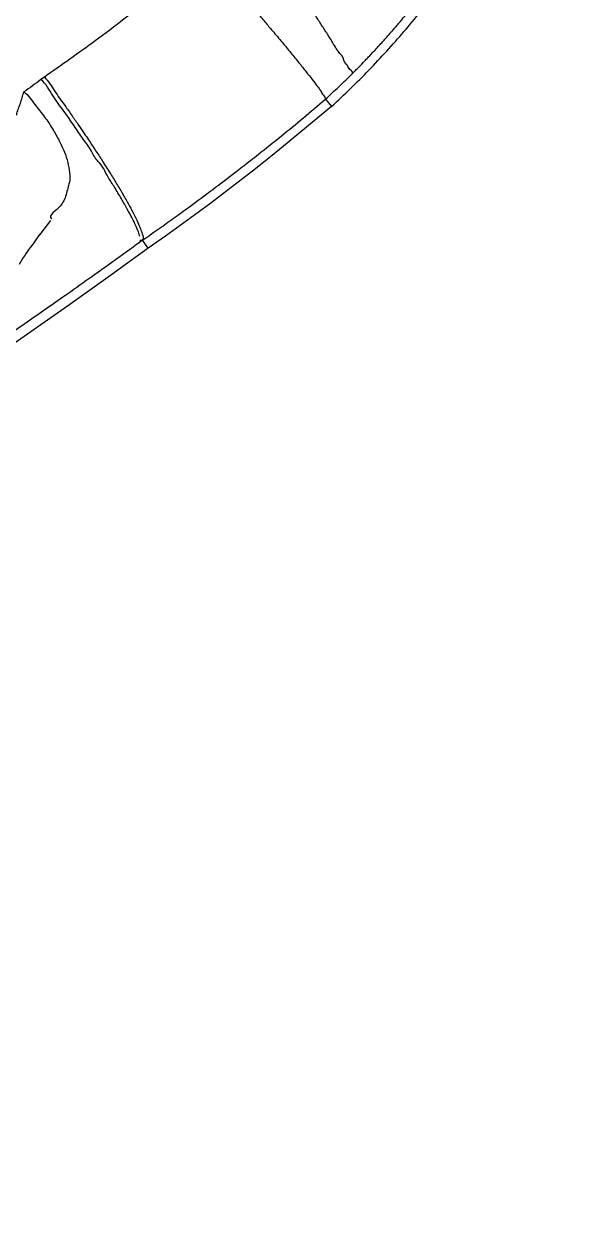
# Model space of a CAD drawing. Header units: millimetres. Extents: x 1145859089 to 1147511753, y -1047484727 to -1047247487.
# Drawn here: x 1146328680.7 to 1146328740.4, y -1047439580.3 to -1047439451 of the extents above; entities that cross this region are included whole.
import ezdxf
from ezdxf.xclip import XClip

# ---------------------------------------------------------------- set-up
doc = ezdxf.new("R2010")
doc.units = ezdxf.units.MM
doc.header["$LTSCALE"] = 100
doc.header["$MEASUREMENT"] = 0
doc.header["$XCLIPFRAME"] = 2
doc.linetypes.add('CENTERX2', pattern=[4, 2.5, -0.5, 0.5, -0.5])
doc.layers.get('0').update_dxf_attribs({"linetype": 'CONTINUOUS'})
for name, color, linetype in [('L-지중매입', 3, 'CENTERX2'), ('XREF', 135, 'CONTINUOUS'), ('단지배치도$0$W240910', 135, 'CONTINUOUS')]:
    doc.layers.add(name, color=color, linetype=linetype)

# ---------------------------------------------------------------- blocks, each defined once
blk = doc.blocks.new('단지배치도$0$zw$9902')
at = {"layer": '단지배치도$0$W240910', "linetype": 'ByBlock', "ltscale": 20}
for p, q in [((60009.26, -68087.45), (60008.88, -68087.72)), ((60039.53, -68089.84), (60040.2, -68090.6)), ((60040.2, -68090.6), (60033.97, -68095.75)), ((60033.97, -68095.75), (60031.68, -68097.57)), ((60031.68, -68097.57), (60029.36, -68099.36)), ((60029.36, -68099.36), (60027.03, -68101.13)), ((60027.03, -68101.13), (60024.67, -68102.86)), ((60009.9, -68102.89), (60008.75, -68104.41)), ((60024.67, -68102.86), (60022.29, -68104.57)), ((60022.29, -68104.57), (60020.43, -68105.88)), ((60020.43, -68105.88), (60016.39, -68108.81)), ((60019.82, -68105.01), (60019.58, -68105.18)), ((60020.44, -68105.88), (60019.82, -68105.01)), ((60020.44, -68105.88), (60020.44, -68105.88)), ((60016.39, -68108.81), (60011.74, -68112.13)), ((60011.74, -68112.13), (60007.07, -68115.41)), ((60007.07, -68115.41), (60002.38, -68118.66))]:
    blk.add_line(p, q, dxfattribs=at)
at = {"layer": '단지배치도$0$W240910'}
for radius in [11431.38, 11931.38]:
    blk.add_arc((57394.29, -57699.4), radius, 251.62775, 321.418131, dxfattribs=at)
at = {"layer": '단지배치도$0$W240910', "linetype": 'ByBlock', "ltscale": 20}
for centre, radius, start, end in [((59587.93, -67508.65), 736.32, 305.59653, 305.88884), ((59588.44, -67509.36), 735.45, 305.39005, 305.59651), ((59588.55, -67509.51), 735.26, 305.14106, 305.38996), ((59590.63, -67512.47), 731.65, 303.96108, 305.14174)]:
    blk.add_arc(centre, radius, start, end, dxfattribs=at)
for points, start_tangent, end_tangent in [([(60042.44, -68087.06), (60042.7, -68086.8), (60043.02, -68086.48), (60043.6, -68085.89), (60043.94, -68085.53), (60044.27, -68085.19), (60044.58, -68084.85), (60044.88, -68084.53), (60045.34, -68084.03), (60045.69, -68083.65), (60046.03, -68083.27), (60046.51, -68082.72), (60046.75, -68082.45), (60047.05, -68082.1), (60047.41, -68081.69), (60048.09, -68080.87), (60048.67, -68080.17), (60049.21, -68079.5), (60049.65, -68078.95), (60050.03, -68078.46), (60050.26, -68078.15), (60050.49, -68077.85), (60050.72, -68077.54), (60050.95, -68077.24), (60051.18, -68076.93), (60051.41, -68076.63), (60051.63, -68076.32), (60053.3, -68073.94), (60055.11, -68071.18), (60056.82, -68068.34)], (0.709183, 0.705025), (0.497608, 0.867402)), ([(60040.14, -68083.44), (60039.51, -68082.45), (60038.88, -68081.47), (60038.26, -68080.48), (60037.74, -68079.67), (60037.37, -68079.09), (60036.98, -68078.48), (60036.75, -68078.11), (60036.46, -68077.66), (60036.12, -68077.12), (60035.75, -68076.54), (60035.2, -68075.67), (60034.76, -68074.98), (60034.33, -68074.31), (60033.95, -68073.71), (60033.6, -68073.16), (60033.29, -68072.68), (60032.79, -68071.89), (60032.14, -68070.87), (60031.74, -68070.23), (60031.44, -68069.77), (60031.17, -68069.35)], (-0.534991, 0.844858), (-0.524957, 0.851129)), ([(60040.2, -68090.6), (60044.22, -68086.69), (60047.99, -68082.55), (60051.5, -68078.18), (60054.73, -68073.6), (60056.91, -68070.13)], (0.739097, 0.673599), (0.512693, 0.858572)), ([(60026.56, -68074.09), (60020.94, -68078.75), (60014.72, -68083.55), (60009.26, -68087.45)], (-0.753935, -0.656949), (-0.813176, -0.582018)), ([(60026.56, -68074.09), (60027.91, -68075.62), (60029.2, -68077.09), (60030.42, -68078.48), (60031.26, -68079.45), (60032.13, -68080.47), (60033, -68081.49), (60033.83, -68082.47), (60034.87, -68083.7), (60035.8, -68084.83), (60036.68, -68085.9), (60037.45, -68086.87), (60038.11, -68087.71), (60038.64, -68088.41)], (0.626132, -0.779717), (0.605797, -0.795619)), ([(60041.53, -68085.63), (60040.91, -68084.66), (60040.14, -68083.44)], (-0.186812, 0.982396), (-0.53754, 0.843238)), ([(60042.44, -68087.06), (60042.18, -68086.64), (60041.9, -68086.21), (60041.53, -68085.63)], (0.588235, 0.80869), (-0.186812, 0.982396)), ([(60008.88, -68087.72), (60007.97, -68088.39), (60007.05, -68089.05)], (-0.800638, -0.599149), (-0.808856, -0.588007)), ([(60015.04, -68096.53), (60014.31, -68095.42), (60013.44, -68094.13), (60012.45, -68092.69), (60011.35, -68091.12), (60010.15, -68089.44), (60008.88, -68087.72)], (-0.730342, 0.683081), (-0.781207, 0.624272)), ([(60009.26, -68087.45), (60010.34, -68088.94), (60011.45, -68090.5), (60012.24, -68091.62), (60012.94, -68092.64), (60013.55, -68093.54), (60013.99, -68094.19), (60014.41, -68094.82), (60014.81, -68095.43), (60015.2, -68096.02), (60015.56, -68096.59), (60016.4, -68097.91), (60017.11, -68099.08), (60017.47, -68099.68), (60017.81, -68100.26), (60018.13, -68100.82), (60018.42, -68101.34), (60018.93, -68102.3), (60019.33, -68103.13), (60019.61, -68103.8), (60019.8, -68104.35), (60019.82, -68105.01)], (0.707895, -0.706318), (-0.553753, -0.832681)), ([(60039.53, -68089.84), (60040.27, -68089.15), (60041, -68088.46), (60042.44, -68087.06)], (0.739202, 0.673484), (0.708558, 0.705652)), ([(60006.28, -68091.54), (60006.66, -68090.29), (60007.05, -68089.05)], (0.061192, 0.998126), (0.355983, 0.934492)), ([(60007.05, -68089.05), (60008.22, -68090.39), (60009.27, -68091.75), (60010.13, -68093.03), (60010.84, -68094.3), (60011.41, -68095.53), (60011.77, -68096.64), (60011.96, -68097.72), (60011.94, -68098.77)], (0.807847, -0.589392), (-0.27474, -0.961519)), ([(60038.64, -68088.41), (60039.03, -68088.96), (60039.31, -68089.38), (60039.53, -68089.84)], (0.605797, -0.795619), (-0.139028, -0.990289)), ([(60029.87, -68097.66), (60030.56, -68097.13), (60032.32, -68095.75), (60034.75, -68093.81), (60039.53, -68089.84)], (0.792548, 0.609809), (0.760771, 0.64902)), ([(60016.8, -68099.31), (60016.13, -68098.23), (60015.04, -68096.53)], (-0.521691, 0.853135), (-0.730342, 0.683081)), ([(60019.82, -68105.01), (60022.36, -68103.23), (60023.99, -68102.06), (60024.88, -68101.41), (60029.87, -68097.66)], (0.821914, 0.569611), (0.792086, 0.610409)), ([(60011.94, -68098.77), (60011.59, -68100.11), (60010.94, -68101.36)], (-0.27474, -0.961519), (-0.670358, -0.742038)), ([(60018.18, -68101.67), (60017.55, -68100.55), (60016.8, -68099.31)], (-0.484462, 0.874812), (-0.521691, 0.853134)), ([(60010.94, -68101.36), (60010.02, -68102.72)], (-0.670358, -0.742038), (0.806466, -0.591281)), ([(60019.11, -68103.47), (60018.71, -68102.64), (60018.18, -68101.67)], (-0.417521, 0.908667), (-0.484462, 0.874812)), ([(60008.75, -68104.41), (60008.4, -68104.87), (60007.74, -68105.77)], (0.42219, 0.906508), (-0.61826, -0.785973)), ([(60019.55, -68104.63), (60019.39, -68104.13), (60019.11, -68103.47)], (-0.255242, 0.966877), (-0.413539, 0.910486)), ([(60019.58, -68105.18), (60019.55, -68104.63)], (0.540019, 0.841653), (-0.268574, 0.963259)), ([(60007.74, -68105.77), (60007.14, -68106.66), (60006.55, -68107.64)], (-0.61826, -0.785973), (-0.39965, -0.916668))]:
    blk.add_spline(points, degree=3, dxfattribs=dict(at, start_tangent=start_tangent, end_tangent=end_tangent))
blk = doc.blocks.new('단지배치도')
blk.add_blockref('단지배치도$0$zw$9902', (141034.19, 142437.16))

msp = doc.modelspace()

# ---------------------------------------------------------------- linework, layer by layer
at = {"layer": 'L-지중매입', "ltscale": 2}
msp.add_arc((1146292364.149594, -1047402174.186541, 0), 45716.750817, 303.4822833292, 333.0437788935, dxfattribs=at)

# ---------------------------------------------------------------- block references
at = {"layer": 'XREF'}
ref = msp.add_blockref('단지배치도', (1146127639.433662, -1047513806.462535), dxfattribs=at)
XClip(ref).set_block_clipping_path([(72982.4064819524, 34919.7593965302), (360382.4067475507, 255319.7593436702)])

doc.saveas('drawing.dxf')
